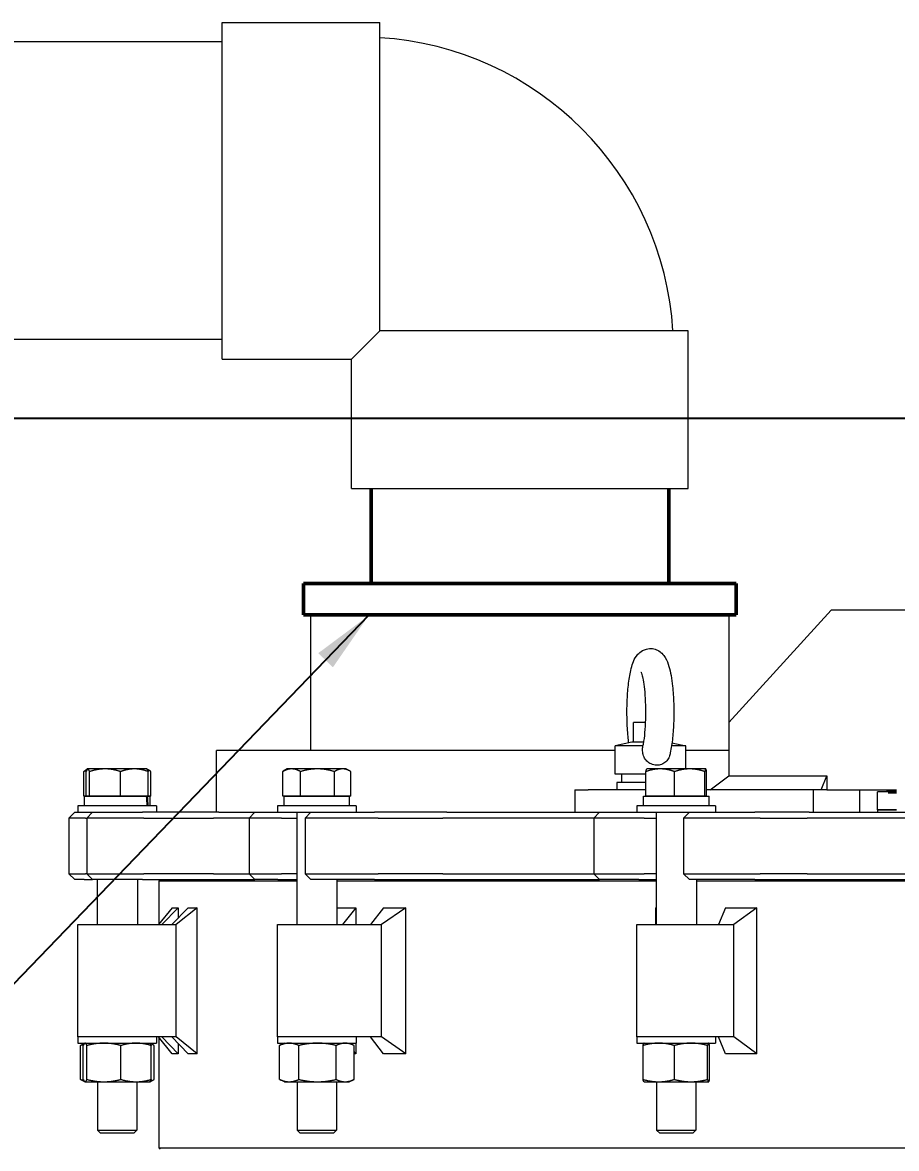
# Model space of a CAD drawing. Header units: inches. Extents: x 17 to 469, y 7 to 301.
# Drawn here: x 335.44 to 354.89, y 115.77 to 140.83 of the extents above; entities that cross this region are included whole.
import ezdxf

# ---------------------------------------------------------------- set-up
doc = ezdxf.new("R2010")
doc.units = ezdxf.units.IN
doc.header["$LTSCALE"] = 14
doc.header["$MEASUREMENT"] = 0
for name, color, linetype, lineweight in [('Dimension (ANSI)', 7, 'Continuous', 25), ('Symbol (ANSI)', 7, 'Continuous', 25), ('Visible (ANSI)', 7, 'Continuous', 50)]:
    doc.layers.add(name, color=color, linetype=linetype, lineweight=lineweight)
doc.styles.add('MEMCOR Medium', font='arial.ttf')
doc.dimstyles.new('Default (ANSI)', dxfattribs={"dimscale": 14, "dimtxt": 0.15, "dimasz": 0.098425, "dimexe": 0.125, "dimexo": 0.0625, "dimgap": 0.031496, "dimtad": 0, "dimtih": 1, "dimtoh": 1, "dimdec": 4, "dimrnd": 1e-08, "dimzin": 3, "dimdsep": 46, "dimlunit": 5, "dimtxsty": 'MEMCOR Medium', "dimcen": 0.09, "dimdle": 0.393701, "dimclrd": 256, "dimclre": 256, "dimclrt": 256, "dimadec": 0, "dimazin": 1, "dimtfac": 0.8, "dimtofl": 0, "dimtmove": 0, "dimatfit": 3, "dimfxl": 1, "dimfrac": 1, "dimtolj": 1, "dimtzin": 4, "dimlwd": -1, "dimlwe": -1, "dimarcsym": 0})
doc.dimstyles.new('Default (ANSI)$7', dxfattribs={"dimscale": 14, "dimtxt": 0.15, "dimasz": 0.098425, "dimexe": 0.125, "dimexo": 0.0625, "dimgap": 0.031496, "dimtad": 0, "dimtih": 1, "dimtoh": 1, "dimdec": 4, "dimrnd": 1e-08, "dimzin": 3, "dimdsep": 46, "dimlunit": 5, "dimtxsty": 'MEMCOR Medium', "dimcen": 0.09, "dimdle": 0.393701, "dimclrd": 256, "dimclre": 256, "dimclrt": 256, "dimadec": 0, "dimazin": 1, "dimtfac": 0.8, "dimtofl": 0, "dimtmove": 0, "dimatfit": 3, "dimfxl": 1, "dimfrac": 1, "dimtolj": 1, "dimtzin": 4, "dimlwd": -1, "dimlwe": -1, "dimarcsym": 0})

# ---------------------------------------------------------------- blocks, each defined once
blk = doc.blocks.new('*D28')
at = {"layer": 'Defpoints', "color": 0, "transparency": 16777216}
for p in [(297.357, 132.024), (359.397, 132.024), (339.738, 39.509)]:
    blk.add_point(p, dxfattribs=at)
at = {"layer": 'Dimension (ANSI)', "transparency": 16777216}
for p, q in [((358.522, 132.024), (295.607, 132.024)), ((297.357, 130.646), (297.357, 97.371)), ((297.357, 40.887), (297.357, 83.053)), ((338.863, 39.509), (295.607, 39.509))]:
    blk.add_line(p, q, dxfattribs=at)
for points in [[(297.127, 130.646), (297.587, 130.646), (297.357, 132.024)], [(297.127, 40.887), (297.587, 40.887), (297.357, 39.509)]]:
    blk.add_solid(points, dxfattribs=at)
at = {"layer": 'Dimension (ANSI)', "transparency": 16777216, "char_height": 2.1, "attachment_point": 5, "style": 'MEMCOR Medium'}
for s, insert in [('\\A1; \\fArial|b0|i0;92{\\H0.8x;\\S1#2;} in', (297.357, 92.358)), ('\\A1;[2349.9 mm]{\\P\\fArial|b0|i0;SHIPPING HEIGHT\\P\\fArial|b0|i0;REF.}', (297.357, 85.199))]:
    blk.add_mtext(s, dxfattribs=dict(at, insert=insert))

msp = doc.modelspace()

# ---------------------------------------------------------------- linework, layer by layer
at = {"layer": 'Visible (ANSI)', "linetype": 'Continuous', "lineweight": 18}
for p, q in [((339.882256, 133.345961), (339.882256, 140.834961)), ((339.882256, 140.834961), (343.394256, 140.834961)), ((343.394256, 133.972461), (343.394256, 140.834961)), ((339.882256, 140.402961), (313.887756, 140.402961)), ((342.767756, 133.345961), (343.394256, 133.972461)), ((350.256756, 133.972461), (343.394256, 133.972461)), ((350.256756, 130.460461), (350.256756, 133.972461)), ((339.882256, 133.777961), (313.887756, 133.777961)), ((339.882256, 133.345961), (342.767756, 133.345961)), ((342.767756, 130.460461), (342.767756, 133.345961)), ((342.767756, 130.460461), (350.256756, 130.460461)), ((351.168506, 127.634211), (341.856006, 127.634211)), ((341.856006, 124.634211), (341.856006, 127.634211)), ((351.162523, 125.259211), (353.438691, 127.759211)), ((351.168506, 125.265783), (351.168506, 127.634211)), ((372.278462, 127.759211), (353.438691, 127.759211)), ((349.303973, 125.259211), (349.042087, 125.259211)), ((349.042087, 124.816216), (349.042087, 125.259211)), ((351.162523, 125.259211), (351.162523, 124.071711)), ((349.001744, 124.816216), (348.629685, 124.737133)), ((349.262649, 124.816216), (349.001744, 124.816216)), ((349.897261, 124.802436), (350.204488, 124.737133)), ((348.629685, 124.634211), (339.762256, 124.634211)), ((339.762256, 123.259211), (339.762256, 124.634211)), ((349.249253, 124.737133), (348.629685, 124.737133)), ((348.629685, 124.107211), (348.629685, 124.737133)), ((350.204488, 124.737133), (349.887878, 124.737133)), ((350.204488, 124.22284), (350.204488, 124.737133)), ((351.162523, 124.634211), (350.204488, 124.634211)), ((336.804536, 123.61884), (336.804536, 124.164249)), ((336.891728, 124.221044), (336.852097, 124.198163)), ((336.861176, 123.61884), (336.861176, 124.164249)), ((336.89484, 124.22284), (336.891728, 124.221044)), ((336.897938, 124.22284), (336.89484, 124.22284)), ((337.279531, 124.22284), (336.897938, 124.22284)), ((336.934699, 123.61884), (336.934699, 124.164249)), ((337.932434, 124.22284), (337.279531, 124.22284)), ((337.624363, 123.61884), (337.624363, 124.164249)), ((338.20684, 124.22284), (337.932434, 124.22284)), ((338.20684, 124.22284), (338.209952, 124.221044)), ((338.209952, 124.221044), (338.249583, 124.198163)), ((338.240504, 123.61884), (338.240504, 124.164249)), ((338.297145, 123.61884), (338.297145, 124.164249)), ((341.234383, 123.61884), (341.234383, 124.164249)), ((341.335677, 124.22284), (341.243684, 124.169729)), ((341.431058, 124.22284), (341.335677, 124.22284)), ((342.00638, 124.22284), (341.431058, 124.22284)), ((341.627733, 123.61884), (341.627733, 124.164249)), ((342.566998, 124.22284), (342.00638, 124.22284)), ((342.385026, 123.61884), (342.385026, 124.164249)), ((342.647677, 124.22284), (342.566998, 124.22284)), ((342.647677, 124.22284), (342.739669, 124.169729)), ((342.74897, 123.61884), (342.74897, 124.164249)), ((349.318856, 124.107211), (348.629685, 124.107211)), ((348.784587, 123.919211), (348.784587, 124.107211)), ((349.318856, 123.61884), (349.318856, 124.164249)), ((349.337787, 124.22284), (349.336886, 124.22232)), ((349.636491, 124.22284), (349.337787, 124.22284)), ((350.291591, 124.22284), (349.636491, 124.22284)), ((349.954125, 123.61884), (349.954125, 124.164249)), ((350.648888, 124.22284), (350.291591, 124.22284)), ((350.629056, 123.61884), (350.629056, 124.164249)), ((350.649787, 124.22284), (350.648888, 124.22284)), ((350.649787, 124.22284), (350.650689, 124.22232)), ((350.668719, 123.61884), (350.668719, 124.164249)), ((350.748758, 123.759211), (351.162523, 124.071711)), ((351.162523, 124.071711), (353.347645, 124.071711)), ((353.218401, 123.759211), (353.347645, 124.071711)), ((353.347645, 124.071711), (353.347645, 123.759211)), ((349.318856, 123.919211), (348.667087, 123.919211)), ((348.667087, 123.919211), (348.667087, 123.759211)), ((336.861176, 123.61884), (336.804536, 123.61884)), ((336.82134, 123.618836), (338.203236, 123.618836)), ((336.82134, 123.399836), (336.82134, 123.618836)), ((336.897938, 123.61884), (336.861176, 123.61884)), ((336.89484, 123.61884), (336.89484, 123.618836)), ((336.934699, 123.61884), (336.897938, 123.61884)), ((337.279531, 123.61884), (336.934699, 123.61884)), ((337.624363, 123.61884), (337.279531, 123.61884)), ((337.932434, 123.61884), (337.624363, 123.61884)), ((338.240504, 123.61884), (337.932434, 123.61884)), ((338.203236, 123.618836), (338.22588, 123.618836)), ((338.20684, 123.61884), (338.20684, 123.618836)), ((338.22588, 123.618836), (338.28034, 123.618836)), ((338.297145, 123.61884), (338.240504, 123.61884)), ((338.28034, 123.399836), (338.28034, 123.618836)), ((341.431058, 123.61884), (341.234383, 123.61884)), ((341.262177, 123.618836), (342.721093, 123.618836)), ((341.262177, 123.399836), (341.262177, 123.618836)), ((341.335677, 123.61884), (341.335677, 123.618836)), ((341.627733, 123.61884), (341.431058, 123.61884)), ((342.00638, 123.61884), (341.627733, 123.61884)), ((342.385026, 123.61884), (342.00638, 123.61884)), ((342.566998, 123.61884), (342.385026, 123.61884)), ((342.74897, 123.61884), (342.566998, 123.61884)), ((342.647677, 123.61884), (342.647677, 123.618836)), ((342.721177, 123.399836), (342.721177, 123.556313)), ((347.73668, 123.759211), (348.029889, 123.759211)), ((347.73668, 123.759211), (347.73668, 123.259211)), ((349.318856, 123.759211), (348.029889, 123.759211)), ((349.264287, 123.618836), (350.723287, 123.618836)), ((349.264287, 123.399836), (349.264287, 123.618836)), ((349.636491, 123.61884), (349.318856, 123.61884)), ((349.337787, 123.61884), (349.337787, 123.618836)), ((349.954125, 123.61884), (349.636491, 123.61884)), ((350.291591, 123.61884), (349.954125, 123.61884)), ((350.629056, 123.61884), (350.291591, 123.61884)), ((350.648888, 123.61884), (350.629056, 123.61884)), ((350.668719, 123.61884), (350.648888, 123.61884)), ((350.649787, 123.61884), (350.649787, 123.618836)), ((353.037459, 123.759211), (350.668719, 123.759211)), ((350.723287, 123.399836), (350.723287, 123.618836)), ((353.347645, 123.759211), (353.037459, 123.759211)), ((353.037459, 123.759211), (353.037459, 123.259211)), ((353.347645, 123.759211), (353.218401, 123.759211)), ((353.347645, 123.759211), (354.894212, 123.759211)), ((354.071412, 123.759211), (354.071412, 123.259211)), ((354.708829, 123.709211), (354.472256, 123.709211)), ((354.472256, 123.309211), (354.472256, 123.709211)), ((338.42584, 123.399836), (336.67584, 123.399836)), ((336.67584, 123.399836), (336.67584, 123.259211)), ((338.42584, 123.399836), (338.42584, 123.259211)), ((342.866677, 123.399836), (341.116677, 123.399836)), ((341.116677, 123.399836), (341.116677, 123.259211)), ((342.866677, 123.399836), (342.866677, 123.259211)), ((350.868787, 123.399836), (349.118787, 123.399836)), ((349.118787, 123.399836), (349.118787, 123.259211)), ((350.868787, 123.399836), (350.868787, 123.259211)), ((354.894212, 123.309211), (354.472256, 123.309211)), ((354.472256, 123.309211), (354.894212, 123.309211)), ((354.472256, 123.309211), (354.472256, 123.259211)), ((336.604459, 123.259211), (336.474459, 123.129211)), ((336.490734, 123.129211), (336.474459, 123.129211)), ((336.474459, 123.129211), (336.474459, 121.889211)), ((336.543805, 123.129211), (336.490734, 123.129211)), ((336.84481, 123.129211), (336.543805, 123.129211)), ((336.604459, 123.259211), (336.618618, 123.259211)), ((336.618618, 123.259211), (336.6714, 123.259211)), ((336.6714, 123.259211), (336.67584, 123.259211)), ((336.67584, 123.259211), (337.002962, 123.259211)), ((336.84481, 123.129211), (336.872962, 123.129211)), ((337.002962, 123.259211), (336.872962, 123.129211)), ((336.881119, 123.129211), (336.872962, 123.129211)), ((336.872962, 123.129211), (336.872962, 121.889211)), ((336.955235, 123.129211), (336.881119, 123.129211)), ((338.142022, 123.129211), (336.955235, 123.129211)), ((337.002962, 123.259211), (337.006877, 123.259211)), ((337.006877, 123.259211), (337.08059, 123.259211)), ((337.08059, 123.259211), (338.113094, 123.259211)), ((339.078891, 123.259211), (338.113094, 123.259211)), ((338.142022, 123.129211), (339.107818, 123.129211)), ((339.813374, 123.259211), (339.078891, 123.259211)), ((339.107818, 123.129211), (339.690742, 123.129211)), ((340.485382, 123.129211), (339.690742, 123.129211)), ((339.813374, 123.259211), (340.615382, 123.259211)), ((340.615382, 123.259211), (340.485382, 123.129211)), ((340.677036, 123.129211), (340.485382, 123.129211)), ((340.485382, 123.129211), (340.485382, 121.889211)), ((340.615382, 123.259211), (340.782121, 123.259211)), ((340.846783, 123.129211), (340.677036, 123.129211)), ((340.782121, 123.259211), (340.950943, 123.259211)), ((341.202964, 123.129211), (340.846783, 123.129211)), ((340.950943, 123.259211), (341.116677, 123.259211)), ((341.116677, 123.259211), (341.862326, 123.259211)), ((341.202964, 123.129211), (341.544177, 123.129211)), ((341.544177, 123.259211), (341.544177, 120.759211)), ((341.862326, 123.259211), (341.732326, 123.129211)), ((341.791916, 123.129211), (341.732326, 123.129211)), ((341.732326, 123.129211), (341.732326, 121.889211)), ((341.97854, 123.129211), (341.791916, 123.129211)), ((341.862326, 123.259211), (341.890929, 123.259211)), ((341.890929, 123.259211), (342.076537, 123.259211)), ((343.355851, 123.129211), (341.97854, 123.129211)), ((342.076537, 123.259211), (343.274798, 123.259211)), ((344.049306, 123.259211), (343.274798, 123.259211)), ((343.355851, 123.129211), (344.13036, 123.129211)), ((344.886832, 123.259211), (344.049306, 123.259211)), ((344.13036, 123.129211), (344.795063, 123.129211)), ((348.157857, 123.129211), (344.795063, 123.129211)), ((344.886832, 123.259211), (348.287857, 123.259211)), ((348.287857, 123.259211), (348.157857, 123.129211)), ((348.684993, 123.129211), (348.157857, 123.129211)), ((348.157857, 123.129211), (348.157857, 121.889211)), ((348.287857, 123.259211), (348.746465, 123.259211)), ((348.937795, 123.129211), (348.684993, 123.129211)), ((348.746465, 123.259211), (348.997891, 123.259211)), ((349.278606, 123.129211), (348.937795, 123.129211)), ((348.997891, 123.259211), (349.16148, 123.259211)), ((349.162711, 123.259211), (349.16148, 123.259211)), ((349.162711, 123.259211), (350.284817, 123.259211)), ((349.278606, 123.129211), (349.546287, 123.129211)), ((349.546287, 123.259211), (349.546287, 120.759211)), ((350.284817, 123.259211), (350.154817, 123.129211)), ((350.303553, 123.129211), (350.154817, 123.129211)), ((350.154817, 123.129211), (350.154817, 121.889211)), ((350.284817, 123.259211), (350.35621, 123.259211)), ((350.565721, 123.129211), (350.303553, 123.129211)), ((350.35621, 123.259211), (350.616951, 123.259211)), ((351.860763, 123.129211), (350.565721, 123.129211)), ((350.616951, 123.259211), (351.743638, 123.259211)), ((352.173457, 123.259211), (351.743638, 123.259211)), ((351.860763, 123.129211), (352.290583, 123.129211)), ((352.948143, 123.259211), (352.173457, 123.259211)), ((352.290583, 123.129211), (352.905413, 123.129211)), ((357.529075, 123.129211), (352.905413, 123.129211)), ((352.948143, 123.259211), (357.543847, 123.259211)), ((336.474459, 121.889211), (336.490734, 121.889211)), ((336.604459, 121.759211), (336.474459, 121.889211)), ((336.490734, 121.889211), (336.543805, 121.889211)), ((336.543805, 121.889211), (336.84481, 121.889211)), ((336.872962, 121.889211), (336.84481, 121.889211)), ((336.872962, 121.889211), (336.881119, 121.889211)), ((337.002962, 121.759211), (336.872962, 121.889211)), ((336.881119, 121.889211), (336.955235, 121.889211)), ((336.955235, 121.889211), (338.142022, 121.889211)), ((339.107818, 121.889211), (338.142022, 121.889211)), ((339.690742, 121.889211), (339.107818, 121.889211)), ((339.690742, 121.889211), (340.485382, 121.889211)), ((340.485382, 121.889211), (340.677036, 121.889211)), ((340.615382, 121.759211), (340.485382, 121.889211)), ((340.677036, 121.889211), (340.846783, 121.889211)), ((340.846783, 121.889211), (341.202964, 121.889211)), ((341.544177, 121.889211), (341.202964, 121.889211)), ((341.732326, 121.889211), (341.791916, 121.889211)), ((341.862326, 121.759211), (341.732326, 121.889211)), ((341.791916, 121.889211), (341.97854, 121.889211)), ((341.97854, 121.889211), (343.355851, 121.889211)), ((344.13036, 121.889211), (343.355851, 121.889211)), ((344.795063, 121.889211), (344.13036, 121.889211)), ((344.795063, 121.889211), (348.157857, 121.889211)), ((348.157857, 121.889211), (348.684993, 121.889211)), ((348.287857, 121.759211), (348.157857, 121.889211)), ((348.684993, 121.889211), (348.937795, 121.889211)), ((348.937795, 121.889211), (349.278606, 121.889211)), ((349.546287, 121.889211), (349.278606, 121.889211)), ((350.154817, 121.889211), (350.303553, 121.889211)), ((350.284817, 121.759211), (350.154817, 121.889211)), ((350.303553, 121.889211), (350.565721, 121.889211)), ((350.565721, 121.889211), (351.860763, 121.889211)), ((352.290583, 121.889211), (351.860763, 121.889211)), ((352.905413, 121.889211), (352.290583, 121.889211)), ((352.905413, 121.889211), (357.529075, 121.889211)), ((336.618618, 121.759211), (336.604459, 121.759211)), ((336.6714, 121.759211), (336.618618, 121.759211)), ((336.815883, 121.759211), (336.6714, 121.759211)), ((336.815883, 121.759211), (337.002962, 121.759211)), ((337.006877, 121.759211), (337.002962, 121.759211)), ((337.08059, 121.759211), (337.006877, 121.759211)), ((338.113094, 121.759211), (337.08059, 121.759211)), ((337.10334, 121.759211), (337.10334, 120.759211)), ((337.99834, 121.759211), (337.99834, 120.759211)), ((338.113094, 121.759211), (339.078891, 121.759211)), ((341.544177, 121.727961), (338.473425, 121.727961)), ((338.473425, 121.727961), (338.473425, 120.764273)), ((339.078891, 121.759211), (339.613336, 121.759211)), ((339.613336, 121.759211), (340.615382, 121.759211)), ((340.782121, 121.759211), (340.615382, 121.759211)), ((340.950943, 121.759211), (340.782121, 121.759211)), ((341.12191, 121.759211), (340.950943, 121.759211)), ((341.12191, 121.759211), (341.544177, 121.759211)), ((341.890929, 121.759211), (341.862326, 121.759211)), ((342.076537, 121.759211), (341.890929, 121.759211)), ((343.274798, 121.759211), (342.076537, 121.759211)), ((342.439177, 121.759211), (342.439177, 120.759211)), ((349.546287, 121.727961), (342.439177, 121.727961)), ((343.274798, 121.759211), (344.049306, 121.759211)), ((344.049306, 121.759211), (344.584114, 121.759211)), ((344.584114, 121.759211), (348.287857, 121.759211)), ((348.746465, 121.759211), (348.287857, 121.759211)), ((348.997891, 121.759211), (348.746465, 121.759211)), ((349.16148, 121.759211), (348.997891, 121.759211)), ((349.16148, 121.759211), (349.546287, 121.759211)), ((350.35621, 121.759211), (350.284817, 121.759211)), ((350.616951, 121.759211), (350.35621, 121.759211)), ((350.441287, 121.759211), (350.441287, 120.759211)), ((359.524756, 121.727961), (350.441287, 121.727961)), ((351.743638, 121.759211), (350.616951, 121.759211)), ((351.743638, 121.759211), (352.173457, 121.759211)), ((352.173457, 121.759211), (352.602701, 121.759211)), ((352.602701, 121.759211), (357.863593, 121.759211)), ((338.769779, 121.134003), (338.469368, 120.759211)), ((338.90856, 121.134003), (338.541316, 120.759211)), ((339.127268, 121.134003), (338.763837, 120.759211)), ((338.769779, 121.134003), (338.90856, 121.134003)), ((339.325989, 121.134003), (338.85878, 120.759211)), ((338.90856, 121.134003), (338.90856, 120.908458)), ((339.127268, 121.134003), (339.325989, 121.134003)), ((339.325989, 117.88442), (339.325989, 121.134003)), ((342.439177, 121.134003), (342.861776, 121.134003)), ((342.861776, 121.134003), (342.563456, 120.759211)), ((342.861776, 121.134003), (342.861776, 120.759211)), ((343.474581, 121.134003), (343.186946, 120.759211)), ((343.971445, 121.134003), (343.429974, 120.759211)), ((343.474581, 121.134003), (343.971445, 121.134003)), ((343.971445, 117.88442), (343.971445, 121.134003)), ((349.534011, 121.134003), (349.534011, 120.759211)), ((349.534011, 121.134003), (349.546287, 121.134003)), ((349.534011, 121.134003), (349.546287, 121.106429)), ((351.089462, 121.134003), (350.934591, 120.759211)), ((351.089462, 121.134003), (351.786058, 121.134003)), ((351.786058, 121.134003), (351.277571, 120.759211)), ((351.786058, 117.88442), (351.786058, 121.134003)), ((336.67584, 120.759211), (337.745546, 120.759211)), ((336.67584, 118.259211), (336.67584, 120.759211)), ((337.745546, 120.759211), (338.85878, 120.759211)), ((338.85878, 118.259211), (338.85878, 120.759211)), ((341.116677, 120.759211), (342.53723, 120.759211)), ((341.116677, 118.259211), (341.116677, 120.759211)), ((342.53723, 120.759211), (343.429974, 120.759211)), ((343.429974, 118.259211), (343.429974, 120.759211)), ((349.118787, 120.759211), (350.782135, 120.759211)), ((349.118787, 118.259211), (349.118787, 120.759211)), ((350.782135, 120.759211), (351.277571, 120.759211)), ((351.277571, 118.259211), (351.277571, 120.759211)), ((337.745546, 118.259211), (336.67584, 118.259211)), ((337.745546, 118.259211), (336.67584, 118.259211)), ((336.67584, 118.259211), (336.67584, 118.118586)), ((336.67584, 118.118586), (338.42584, 118.118586)), ((336.732863, 117.311454), (336.732863, 118.066719)), ((336.828429, 118.116996), (336.784992, 118.096741)), ((336.794943, 117.311454), (336.794943, 118.066719)), ((336.83184, 118.118586), (336.828429, 118.116996)), ((336.875527, 117.311454), (336.875527, 118.066719)), ((337.631424, 117.311454), (337.631424, 118.066719)), ((338.85878, 118.259211), (337.745546, 118.259211)), ((338.26984, 118.118586), (338.273251, 118.116996)), ((338.273251, 118.116996), (338.316688, 118.096741)), ((338.306737, 117.311454), (338.306737, 118.066719)), ((338.368817, 117.311454), (338.368817, 118.066719)), ((338.42584, 118.259211), (338.42584, 118.118586)), ((338.769779, 117.88442), (338.469368, 118.259211)), ((338.473425, 118.25415), (338.473425, 115.790461)), ((338.90856, 117.88442), (338.541316, 118.259211)), ((339.127268, 117.88442), (338.763837, 118.259211)), ((339.325989, 117.88442), (338.85878, 118.259211)), ((338.90856, 118.109965), (338.90856, 117.88442)), ((342.53723, 118.259211), (341.116677, 118.259211)), ((342.53723, 118.259211), (341.116677, 118.259211)), ((341.116677, 118.259211), (341.116677, 118.118586)), ((341.116677, 118.118586), (342.866677, 118.118586)), ((341.161656, 117.311454), (341.161656, 118.066719)), ((341.272677, 118.118586), (341.17185, 118.07157)), ((341.592781, 117.311454), (341.592781, 118.066719)), ((342.422802, 117.311454), (342.422802, 118.066719)), ((343.429974, 118.259211), (342.53723, 118.259211)), ((342.710677, 118.118586), (342.811504, 118.07157)), ((342.821698, 117.311454), (342.821698, 118.066719)), ((342.861776, 118.118586), (342.861776, 117.88442)), ((342.866677, 118.259211), (342.866677, 118.118586)), ((343.474581, 117.88442), (343.186946, 118.259211)), ((343.971445, 117.88442), (343.429974, 118.259211)), ((350.782135, 118.259211), (349.118787, 118.259211)), ((350.782135, 118.259211), (349.118787, 118.259211)), ((349.118787, 118.259211), (349.118787, 118.118586)), ((349.118787, 118.118586), (350.868787, 118.118586)), ((349.254038, 117.311454), (349.254038, 118.066719)), ((349.274787, 118.118586), (349.2738, 118.118126)), ((349.950316, 117.311454), (349.950316, 118.066719)), ((350.690065, 117.311454), (350.690065, 118.066719)), ((350.712787, 118.118586), (350.713775, 118.118126)), ((350.733537, 117.311454), (350.733537, 118.066719)), ((351.277571, 118.259211), (350.782135, 118.259211)), ((350.868787, 118.259211), (350.868787, 118.118586)), ((351.089462, 117.88442), (350.934591, 118.259211)), ((351.786058, 117.88442), (351.277571, 118.259211)), ((338.90856, 117.88442), (338.769779, 117.88442)), ((339.325989, 117.88442), (339.127268, 117.88442)), ((342.861776, 117.88442), (342.821698, 117.934771)), ((342.861776, 117.88442), (342.821698, 117.88442)), ((343.971445, 117.88442), (343.474581, 117.88442)), ((351.786058, 117.88442), (351.089462, 117.88442)), ((336.828429, 117.261177), (336.784992, 117.281432)), ((338.273251, 117.261177), (338.316688, 117.281432)), ((341.272677, 117.259586), (341.17185, 117.306603)), ((342.710677, 117.259586), (342.811504, 117.306603)), ((336.83184, 117.259586), (336.828429, 117.261177)), ((336.83184, 117.259586), (336.835235, 117.259586)), ((336.835235, 117.259586), (337.253475, 117.259586)), ((337.11334, 117.259586), (337.11334, 116.184951)), ((337.253475, 117.259586), (337.96908, 117.259586)), ((337.96908, 117.259586), (338.26984, 117.259586)), ((337.98834, 117.259586), (337.98834, 116.184951)), ((338.26984, 117.259586), (338.273251, 117.261177)), ((341.272677, 117.259586), (341.377218, 117.259586)), ((341.377218, 117.259586), (342.007792, 117.259586)), ((341.554177, 117.259586), (341.554177, 116.184951)), ((342.007792, 117.259586), (342.62225, 117.259586)), ((342.429177, 117.259586), (342.429177, 116.184951)), ((342.62225, 117.259586), (342.710677, 117.259586)), ((349.274787, 117.259586), (349.2738, 117.260047)), ((349.274787, 117.259586), (349.602177, 117.259586)), ((349.556287, 117.259586), (349.556287, 116.184951)), ((349.602177, 117.259586), (350.320191, 117.259586)), ((350.320191, 117.259586), (350.711801, 117.259586)), ((350.431287, 117.259586), (350.431287, 116.184951)), ((350.711801, 117.259586), (350.712787, 117.259586)), ((350.712787, 117.259586), (350.713775, 117.260047)), ((337.11334, 116.184951), (337.98834, 116.184951)), ((337.181501, 116.118836), (337.11334, 116.184951)), ((337.920179, 116.118836), (337.181501, 116.118836)), ((337.920179, 116.118836), (337.98834, 116.184951)), ((341.554177, 116.184951), (342.429177, 116.184951)), ((341.622338, 116.118836), (341.554177, 116.184951)), ((342.361016, 116.118836), (341.622338, 116.118836)), ((342.361016, 116.118836), (342.429177, 116.184951)), ((349.556287, 116.184951), (350.431287, 116.184951)), ((349.624449, 116.118836), (349.556287, 116.184951)), ((350.363126, 116.118836), (349.624449, 116.118836)), ((350.363126, 116.118836), (350.431287, 116.184951)), ((338.473425, 115.790461), (373.371998, 115.790461))]:
    msp.add_line(p, q, dxfattribs=at)
at = {"layer": 'Visible (ANSI)'}
for p, q in [((343.199756, 130.460461), (343.199756, 128.350461)), ((349.824756, 130.460461), (349.824756, 128.350461)), ((351.324756, 128.350461), (341.699756, 128.350461)), ((341.699756, 127.650461), (341.699756, 128.350461)), ((351.324756, 127.650461), (351.324756, 128.350461)), ((351.324756, 127.650461), (341.699756, 127.650461)), ((342.199756, 127.634211), (342.199756, 127.650461)), ((350.824756, 127.634211), (350.824756, 127.650461)), ((354.708829, 123.709211), (354.708829, 123.759211)), ((354.708829, 123.709211), (354.894212, 123.709211))]:
    msp.add_line(p, q, dxfattribs=at)
at = {"layer": 'Visible (ANSI)', "linetype": 'Continuous', "lineweight": 18}
msp.add_arc((342.962256, 133.540461), 6.9705, 3.5532099, 86.4467901, dxfattribs=at)
for centre, major_axis, ratio, start_param, end_param in [((337.55084, 123.463585), (-0.309623, 4.136905), 0.159668462, 4.685030063, 4.737973836), ((337.55084, 123.774088), (-0.309623, 4.136905), 0.159668462, 4.609855438, 4.662904805), ((341.991677, 123.463585), (0.016875, 4.137199), 0.176279845, 4.735523003, 4.750642504)]:
    msp.add_ellipse(centre, major_axis=major_axis, ratio=ratio, start_param=start_param, end_param=end_param, dxfattribs=at)
for points, knots in [([(348.936912, 124.802436), (348.930894, 124.847391), (348.925526, 124.894005), (348.908821, 125.063906), (348.901031, 125.194851), (348.894325, 125.45813), (348.895148, 125.590177), (348.905006, 125.847098), (348.914042, 125.971837), (348.940513, 126.207485), (348.958065, 126.317234), (349.007858, 126.531519), (349.03068, 126.625776), (349.126636, 126.760033), (349.148914, 126.786827), (349.215821, 126.843707), (349.264676, 126.874654), (349.370075, 126.902032), (349.417849, 126.905375), (349.50595, 126.893902), (349.545785, 126.880328), (349.617997, 126.843795), (349.647985, 126.820151), (349.706296, 126.764168), (349.72875, 126.732343), (349.787555, 126.635529), (349.809615, 126.573518), (349.867006, 126.378983), (349.891974, 126.231028), (349.922757, 125.941164), (349.931371, 125.810575), (349.939602, 125.54736), (349.939518, 125.415099), (349.931111, 125.156983), (349.922802, 125.031237), (349.897876, 124.793244), (349.881137, 124.68197), (349.85609, 124.566797), (349.852435, 124.550927), (349.848629, 124.535354)], [4.09191054, 4.09191054, 4.09191054, 4.09191054, 4.229016448, 4.229016448, 4.57723119, 4.57723119, 4.914438054, 4.914438054, 5.252582855, 5.252582855, 5.604736552, 5.604736552, 6.026869526, 6.026869526, 6.125269123, 6.125269123, 6.234567356, 6.234567356, 6.307574349, 6.307574349, 6.377668297, 6.377668297, 6.461118002, 6.461118002, 6.582315152, 6.582315152, 6.848885519, 6.848885519, 7.338221875, 7.338221875, 7.688566474, 7.688566474, 8.026146403, 8.026146403, 8.363820871, 8.363820871, 8.713754335, 8.713754335, 8.770958455, 8.770958455, 8.770958455, 8.770958455]), ([(349.207602, 126.37703), (349.207602, 126.37703), (349.208915, 126.374481), (349.214607, 126.360903), (349.220628, 126.344258), (349.235781, 126.291642), (349.245374, 126.250724), (349.265274, 126.143137), (349.275348, 126.072619), (349.292656, 125.909346), (349.299537, 125.815012), (349.308079, 125.61508), (349.309545, 125.509192), (349.306509, 125.299637), (349.301968, 125.195991), (349.287642, 125.004723), (349.277937, 124.916791), (349.261155, 124.805452), (349.255425, 124.772567), (349.249526, 124.74301)], [6.622553671, 6.622553671, 6.622553671, 6.622553671, 6.703408162, 6.703408162, 6.8598342, 6.8598342, 7.074885757, 7.074885757, 7.338994859, 7.338994859, 7.629739915, 7.629739915, 7.931170609, 7.931170609, 8.234371664, 8.234371664, 8.531568315, 8.531568315, 8.671074979, 8.671074979, 8.671074979, 8.671074979]), ([(349.848631, 124.535354), (349.840233, 124.500985), (349.828258, 124.471803), (349.795005, 124.413582), (349.770234, 124.385204), (349.709925, 124.340188), (349.675271, 124.324257), (349.600187, 124.306205), (349.560443, 124.304315), (349.481528, 124.314887), (349.443072, 124.327195), (349.374106, 124.364661), (349.344139, 124.388888), (349.29602, 124.446261), (349.27818, 124.477875), (349.25218, 124.549405), (349.24536, 124.588335), (349.241689, 124.664332), (349.244107, 124.701064), (349.249253, 124.737133)], [0.519435859, 0.519435859, 0.519435859, 0.519435859, 0.810321089, 0.810321089, 1.202761918, 1.202761918, 1.595585956, 1.595585956, 1.990359356, 1.990359356, 2.383365136, 2.383365136, 2.760847361, 2.760847361, 3.119766305, 3.119766305, 3.506098689, 3.506098689, 3.8615623, 3.8615623, 3.8615623, 3.8615623])]:
    msp.add_open_spline(points, degree=3, knots=knots, dxfattribs=at)
for points in [[(349.249253, 124.737133), (349.249041, 124.73908), (349.249133, 124.741041), (349.249526, 124.743011)], [(338.50471, 121.759211), (338.494275, 121.748793), (338.483847, 121.738376), (338.473425, 121.727961)], [(338.473425, 115.790461), (338.483847, 115.780047), (338.494275, 115.76963), (338.50471, 115.759211)]]:
    msp.add_open_spline(points, degree=3, dxfattribs=at)
for points, weights in [([(336.804536, 124.164249), (336.829276, 124.184987), (336.852097, 124.198163)], [1, 1.01311213731, 1.01716466047]), ([(336.871286, 124.191), (336.838964, 124.179757), (336.804536, 124.164249)], [1.01451336305, 1.00977327381, 1]), ([(336.897938, 124.22284), (336.880877, 124.22284), (336.861176, 124.164249)], [1, 1.0379548493, 1]), ([(336.934699, 124.164249), (336.914999, 124.22284), (336.897938, 124.22284)], [1, 1.0379548493, 1]), ([(337.279531, 124.22284), (337.119494, 124.22284), (336.934699, 124.164249)], [1, 1.0379548493, 1]), ([(337.624363, 124.164249), (337.439568, 124.22284), (337.279531, 124.22284)], [1, 1.0379548493, 1]), ([(337.932434, 124.22284), (337.789457, 124.22284), (337.624363, 124.164249)], [1, 1.0379548493, 1]), ([(338.240504, 124.164249), (338.07541, 124.22284), (337.932434, 124.22284)], [1, 1.0379548493, 1]), ([(338.209952, 124.221044), (338.224167, 124.212836), (338.240504, 124.164249)], [1.01101259492, 1.03127181183, 1]), ([(338.297145, 124.164249), (338.255377, 124.19926), (338.218276, 124.2131)], [1, 1.02233827534, 1.01838222707]), ([(341.431058, 124.22284), (341.339781, 124.22284), (341.234383, 124.164249)], [1, 1.0379548493, 1]), ([(341.234383, 124.164249), (341.239063, 124.167061), (341.243684, 124.169729)], [1, 1.00175790125, 1.00335296603]), ([(341.627733, 124.164249), (341.522335, 124.22284), (341.431058, 124.22284)], [1, 1.0379548493, 1]), ([(342.00638, 124.22284), (341.830649, 124.22284), (341.627733, 124.164249)], [1, 1.0379548493, 1]), ([(342.385026, 124.164249), (342.18211, 124.22284), (342.00638, 124.22284)], [1, 1.0379548493, 1]), ([(342.566998, 124.22284), (342.482545, 124.22284), (342.385026, 124.164249)], [1, 1.0379548493, 1]), ([(342.74897, 124.164249), (342.651452, 124.22284), (342.566998, 124.22284)], [1, 1.0379548493, 1]), ([(349.636491, 124.22284), (349.489076, 124.22284), (349.318856, 124.164249)], [1, 1.0379548493, 1]), ([(349.318856, 124.164249), (349.328512, 124.217485), (349.336886, 124.22232)], [1, 1.03436673242, 1.00649781807]), ([(349.954125, 124.164249), (349.783905, 124.22284), (349.636491, 124.22284)], [1, 1.0379548493, 1]), ([(350.291591, 124.22284), (350.134972, 124.22284), (349.954125, 124.164249)], [1, 1.0379548493, 1]), ([(350.629056, 124.164249), (350.448209, 124.22284), (350.291591, 124.22284)], [1, 1.0379548493, 1]), ([(350.648888, 124.22284), (350.639684, 124.22284), (350.629056, 124.164249)], [1, 1.0379548493, 1]), ([(350.668719, 124.164249), (350.658091, 124.22284), (350.648888, 124.22284)], [1, 1.0379548493, 1]), ([(336.732863, 118.066719), (336.759979, 118.085077), (336.784992, 118.096741)], [1, 1.01311213731, 1.01716466047]), ([(336.806024, 118.090401), (336.770598, 118.080448), (336.732863, 118.066719)], [1.01451336305, 1.00977327381, 1]), ([(336.835235, 118.118586), (336.816536, 118.118586), (336.794943, 118.066719)], [1, 1.0379548493, 1]), ([(336.875527, 118.066719), (336.853935, 118.118586), (336.835235, 118.118586)], [1, 1.0379548493, 1]), ([(337.253475, 118.118586), (337.078069, 118.118586), (336.875527, 118.066719)], [1, 1.0379548493, 1]), ([(337.631424, 118.066719), (337.428882, 118.118586), (337.253475, 118.118586)], [1, 1.0379548493, 1]), ([(337.96908, 118.118586), (337.812373, 118.118586), (337.631424, 118.066719)], [1, 1.0379548493, 1]), ([(338.306737, 118.066719), (338.125787, 118.118586), (337.96908, 118.118586)], [1, 1.0379548493, 1]), ([(338.273251, 118.116996), (338.288831, 118.109731), (338.306737, 118.066719)], [1.01101259492, 1.03127181183, 1]), ([(338.368817, 118.066719), (338.323039, 118.097712), (338.282374, 118.109964)], [1, 1.02233827534, 1.01838222707]), ([(341.377218, 118.118586), (341.277175, 118.118586), (341.161656, 118.066719)], [1, 1.0379548493, 1]), ([(341.161656, 118.066719), (341.166785, 118.069208), (341.17185, 118.07157)], [1, 1.00175790125, 1.00335296603]), ([(341.592781, 118.066719), (341.477261, 118.118586), (341.377218, 118.118586)], [1, 1.0379548493, 1]), ([(342.007792, 118.118586), (341.815185, 118.118586), (341.592781, 118.066719)], [1, 1.0379548493, 1]), ([(342.422802, 118.066719), (342.200399, 118.118586), (342.007792, 118.118586)], [1, 1.0379548493, 1]), ([(342.62225, 118.118586), (342.529686, 118.118586), (342.422802, 118.066719)], [1, 1.0379548493, 1]), ([(342.821698, 118.066719), (342.714814, 118.118586), (342.62225, 118.118586)], [1, 1.0379548493, 1]), ([(349.602177, 118.118586), (349.440605, 118.118586), (349.254038, 118.066719)], [1, 1.0379548493, 1]), ([(349.254038, 118.066719), (349.264622, 118.113846), (349.2738, 118.118126)], [1, 1.03436673242, 1.00649781807]), ([(349.950316, 118.066719), (349.763749, 118.118586), (349.602177, 118.118586)], [1, 1.0379548493, 1]), ([(350.320191, 118.118586), (350.148531, 118.118586), (349.950316, 118.066719)], [1, 1.0379548493, 1]), ([(350.690065, 118.066719), (350.49185, 118.118586), (350.320191, 118.118586)], [1, 1.0379548493, 1]), ([(350.711801, 118.118586), (350.701714, 118.118586), (350.690065, 118.066719)], [1, 1.0379548493, 1]), ([(350.733537, 118.066719), (350.721889, 118.118586), (350.711801, 118.118586)], [1, 1.0379548493, 1]), ([(336.732863, 117.311454), (336.770598, 117.297725), (336.806024, 117.287772)], [1, 1.00977327381, 1.01451336305]), ([(336.784992, 117.281432), (336.759979, 117.293096), (336.732863, 117.311454)], [1.01716466047, 1.01311213731, 1]), ([(336.794943, 117.311454), (336.816536, 117.259586), (336.835235, 117.259586)], [1, 1.0379548493, 1]), ([(336.835235, 117.259586), (336.853935, 117.259586), (336.875527, 117.311454)], [1, 1.0379548493, 1]), ([(336.875527, 117.311454), (337.078069, 117.259586), (337.253475, 117.259586)], [1, 1.0379548493, 1]), ([(337.253475, 117.259586), (337.428882, 117.259586), (337.631424, 117.311454)], [1, 1.0379548493, 1]), ([(337.631424, 117.311454), (337.812373, 117.259586), (337.96908, 117.259586)], [1, 1.0379548493, 1]), ([(337.96908, 117.259586), (338.125787, 117.259586), (338.306737, 117.311454)], [1, 1.0379548493, 1]), ([(338.306737, 117.311454), (338.288831, 117.268442), (338.273251, 117.261177)], [1, 1.03127181183, 1.01101259492]), ([(338.282374, 117.268209), (338.323039, 117.280461), (338.368817, 117.311454)], [1.01838222707, 1.02233827534, 1]), ([(341.17185, 117.306603), (341.166785, 117.308965), (341.161656, 117.311454)], [1.00335296603, 1.00175790125, 1]), ([(341.161656, 117.311454), (341.277175, 117.259586), (341.377218, 117.259586)], [1, 1.0379548493, 1]), ([(341.377218, 117.259586), (341.477261, 117.259586), (341.592781, 117.311454)], [1, 1.0379548493, 1]), ([(341.592781, 117.311454), (341.815185, 117.259586), (342.007792, 117.259586)], [1, 1.0379548493, 1]), ([(342.007792, 117.259586), (342.200399, 117.259586), (342.422802, 117.311454)], [1, 1.0379548493, 1]), ([(342.422802, 117.311454), (342.529686, 117.259586), (342.62225, 117.259586)], [1, 1.0379548493, 1]), ([(342.62225, 117.259586), (342.714814, 117.259586), (342.821698, 117.311454)], [1, 1.0379548493, 1]), ([(349.2738, 117.260047), (349.264622, 117.264327), (349.254038, 117.311454)], [1.00649781807, 1.03436673242, 1]), ([(349.254038, 117.311454), (349.440605, 117.259586), (349.602177, 117.259586)], [1, 1.0379548493, 1]), ([(349.602177, 117.259586), (349.763749, 117.259586), (349.950316, 117.311454)], [1, 1.0379548493, 1]), ([(349.950316, 117.311454), (350.148531, 117.259586), (350.320191, 117.259586)], [1, 1.0379548493, 1]), ([(350.320191, 117.259586), (350.49185, 117.259586), (350.690065, 117.311454)], [1, 1.0379548493, 1]), ([(350.690065, 117.311454), (350.701714, 117.259586), (350.711801, 117.259586)], [1, 1.0379548493, 1]), ([(350.711801, 117.259586), (350.721889, 117.259586), (350.733537, 117.311454)], [1, 1.0379548493, 1])]:
    msp.add_rational_spline(points, weights, degree=2, dxfattribs=at)

# ---------------------------------------------------------------- dimensions: what is measured, and where the dimension line sits
at = {"layer": 'Dimension (ANSI)'}
dim = msp.add_linear_dim(base=(297.357054, 132.024211), p1=(339.737689, 39.509211), p2=(359.397256, 132.024211), angle=90, text=' \\fArial|b0|i0;<> in\\X[2349.9 mm]{\\P\\fArial|b0|i0;SHIPPING HEIGHT\\P\\fArial|b0|i0;REF.}', dimstyle='Default (ANSI)', override={"dimgap": 0.031496, "dimdec": 4, "dimpost": '', "dimtol": 0, "dimlim": 0, "dimtp": 0, "dimtm": 0, "dimtdec": 2, "dimatfit": 1}, dxfattribs=at)
dim.commit()
dim.dimension.update_dxf_attribs({"geometry": '*D28', "text_midpoint": (297.357054, 90.212079), "dimtype": 160})

# ---------------------------------------------------------------- leaders
at = {"layer": 'Symbol (ANSI)', "annotation_type": 0, "has_hookline": 1, "hookline_direction": 1, "text_width": 29.414326}
msp.add_leader([(343.144696, 127.634211), (333.962599, 118.108717), (332.584646, 118.108717)], dimstyle='Default (ANSI)$7', override={"dimtad": 0}, dxfattribs=at)

doc.saveas('drawing.dxf')
